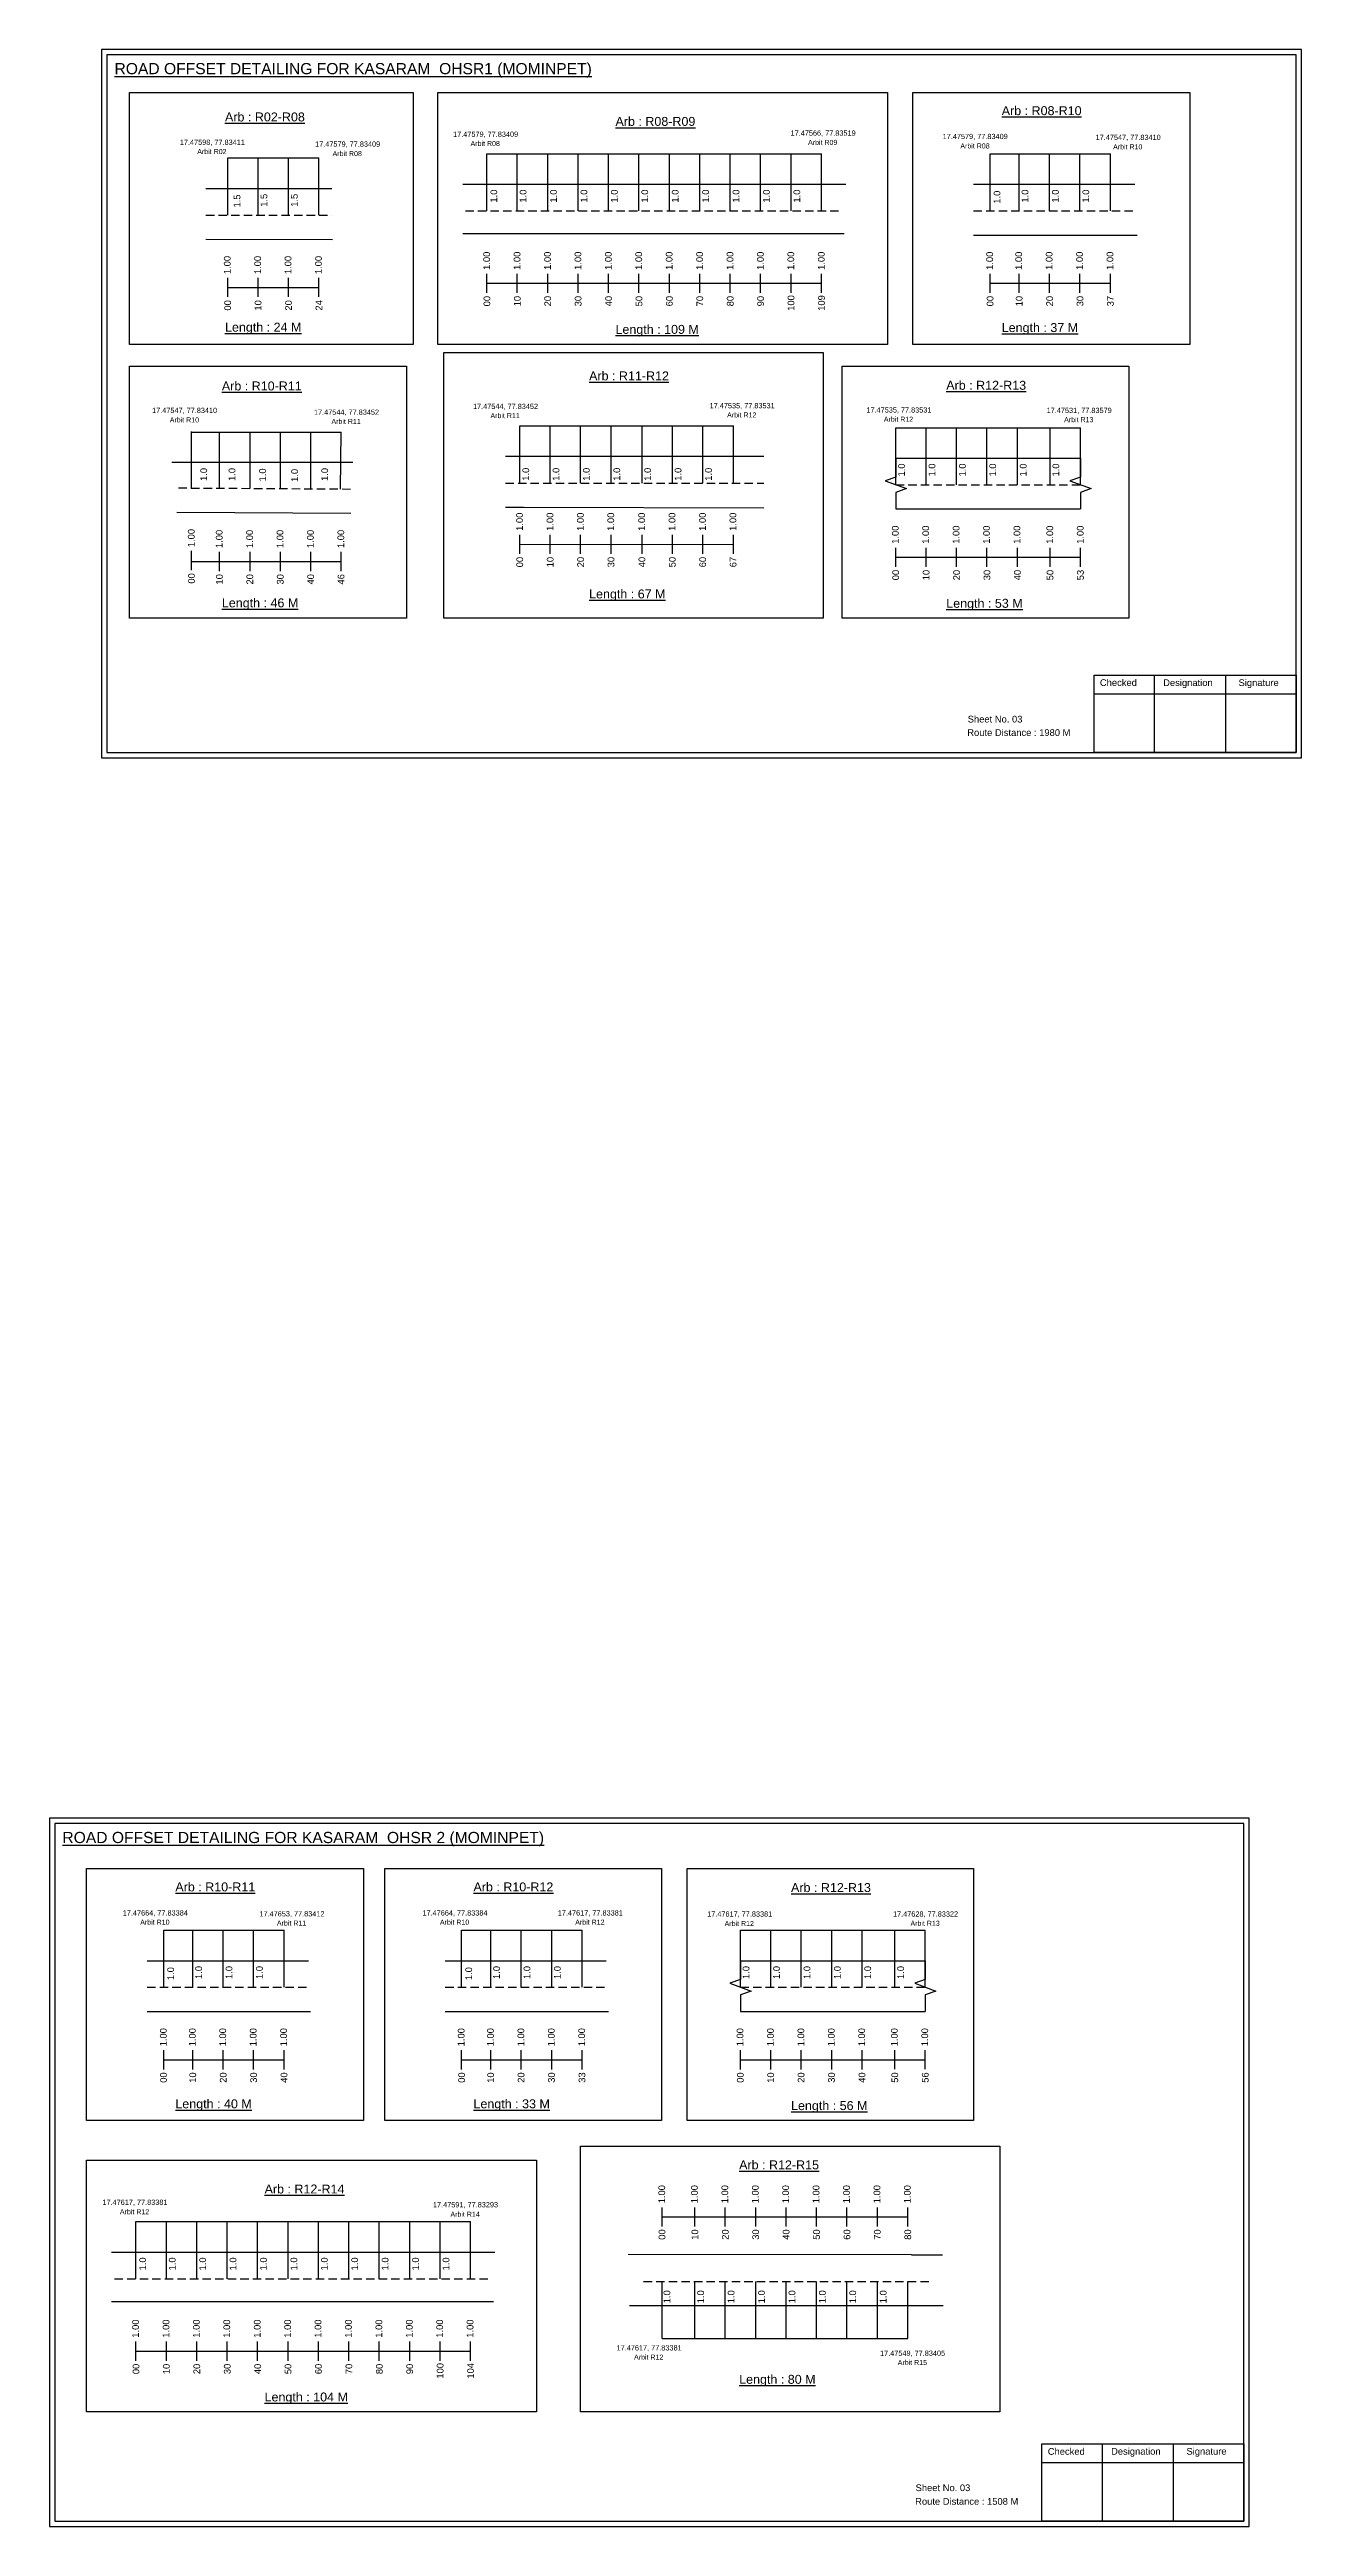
# Model space of a CAD drawing. Header units: inches. Extents: x -117 to 51867, y -12715 to 3423.
# Drawn here: x 47063 to 47623, y -4301 to -3193 of the extents above; entities that cross this region are included whole.
import ezdxf

# ---------------------------------------------------------------- set-up
doc = ezdxf.new("R2010")
doc.units = ezdxf.units.IN
doc.header["$MEASUREMENT"] = 0
doc.linetypes.add('DASHED2', pattern=[0.375, 0.25, -0.125])
doc.layers.add('PDF_Geometry', color=7, linetype='Continuous')
doc.layers.add('PDF_Text', color=5, linetype='Continuous')
doc.styles.add('PDF Arial', font='arial.ttf')
doc.styles.get("Standard").update_dxf_attribs({"font": 'arial.ttf'})

msp = doc.modelspace()

# ---------------------------------------------------------------- linework, layer by layer
at = {"color": 5}
for p, q in [((47143.1, -3241.3), (47183.9, -3241.3)), ((47259, -3239.5), (47408.6, -3239.5)), ((47484, -3239.5), (47537.8, -3239.5)), ((47126.9, -3363.9), (47193.9, -3363.9)), ((47273.7, -3361.2), (47369.2, -3361.2)), ((47441.8, -3362), (47524.5, -3362)), ((47114.5, -4033.8), (47168.3, -4033.8)), ((47247.7, -4033.8), (47301.6, -4033.8)), ((47372.4, -4033.8), (47455, -4033.8)), ((47102.1, -4164.1), (47251.7, -4164.1)), ((47337.4, -4216.5), (47447.2, -4216.5))]:
    msp.add_line(p, q, dxfattribs=at)
for p, q in [((47143.1, -3266.9), (47143.1, -3241.3)), ((47156.7, -3266.9), (47156.7, -3241.3)), ((47170.3, -3266.9), (47170.3, -3241.3)), ((47183.9, -3266.9), (47183.9, -3241.3)), ((47259, -3265), (47259, -3239.5)), ((47272.6, -3265), (47272.6, -3239.5)), ((47286.2, -3265), (47286.2, -3239.5)), ((47299.8, -3265), (47299.8, -3239.5)), ((47313.4, -3265), (47313.4, -3239.5)), ((47327, -3265), (47327, -3239.5)), ((47340.6, -3265), (47340.6, -3239.5)), ((47354.2, -3265), (47354.2, -3239.5)), ((47367.8, -3265), (47367.8, -3239.5)), ((47381.4, -3265), (47381.4, -3239.5)), ((47395, -3265), (47395, -3239.5)), ((47408.6, -3265), (47408.6, -3239.5)), ((47484, -3265), (47484, -3239.5)), ((47497, -3265), (47497, -3239.5)), ((47510.6, -3265), (47510.6, -3239.5)), ((47524.2, -3265), (47524.2, -3239.5)), ((47537.8, -3265), (47537.8, -3239.5)), ((47133.3, -3255), (47189.7, -3255)), ((47248.2, -3253.1), (47419.5, -3253.1)), ((47476.6, -3253.1), (47548.7, -3253.1)), ((47133.3, -3277.7), (47190, -3277.8)), ((47418.8, -3275.3), (47248.2, -3275.3)), ((47476.6, -3275.8), (47549.7, -3275.8)), ((47126.9, -3389.1), (47126.9, -3363.6)), ((47139.5, -3389.1), (47139.5, -3363.9)), ((47153.1, -3389.2), (47153.1, -3363.9)), ((47166.7, -3389.1), (47166.7, -3363.9)), ((47180.3, -3389.4), (47180.3, -3363.9)), ((47193.6, -3389.4), (47193.9, -3363.9)), ((47273.7, -3386.7), (47273.7, -3361.2)), ((47287.3, -3386.7), (47287.3, -3361.2)), ((47300.9, -3386.7), (47300.9, -3361.2)), ((47314.5, -3386.7), (47314.5, -3361.2)), ((47328.4, -3386.7), (47328.4, -3361.2)), ((47342, -3386.7), (47342, -3361.2)), ((47355.6, -3386.7), (47355.6, -3361.2)), ((47369.2, -3386.7), (47369.2, -3361.2)), ((47441.8, -3387.5), (47441.8, -3362)), ((47455.4, -3387.5), (47455.4, -3362)), ((47469, -3387.5), (47469, -3362)), ((47482.6, -3387.5), (47482.6, -3362)), ((47496.2, -3387.5), (47496.2, -3362)), ((47510.9, -3387.5), (47510.9, -3362)), ((47524.5, -3387.5), (47524.5, -3362)), ((47199.1, -3377.5), (47118.2, -3377.5)), ((47382.8, -3374.8), (47267.3, -3374.8)), ((47441.8, -3375.6), (47524.5, -3375.6)), ((47120.4, -3399.7), (47198.1, -3400.2)), ((47267.3, -3397.5), (47275.4, -3397.5)), ((47275.4, -3397.5), (47382.8, -3397.8)), ((47441.8, -3398.3), (47524.5, -3398.3)), ((47114.5, -4059.4), (47114.5, -4033.8)), ((47127.5, -4059.4), (47127.5, -4033.8)), ((47141.1, -4059.4), (47141.1, -4033.8)), ((47154.7, -4059.4), (47154.7, -4033.8)), ((47168.3, -4059.4), (47168.3, -4033.8)), ((47247.7, -4059.4), (47247.7, -4033.8)), ((47260.8, -4059.4), (47260.8, -4033.8)), ((47274.4, -4059.4), (47274.4, -4033.8)), ((47288, -4059.4), (47288, -4033.8)), ((47301.6, -4059.4), (47301.6, -4033.8)), ((47372.4, -4059.4), (47372.4, -4033.8)), ((47386, -4059.4), (47386, -4033.8)), ((47399.6, -4059.4), (47399.6, -4033.8)), ((47413.2, -4059.4), (47413.2, -4033.8)), ((47426.8, -4059.4), (47426.8, -4033.8)), ((47441.4, -4059.3), (47441.4, -4033.8)), ((47455, -4059.3), (47455, -4033.8)), ((47107.1, -4047.5), (47179.2, -4047.5)), ((47240.4, -4047.5), (47312.4, -4047.5)), ((47372.4, -4047.5), (47455, -4047.5)), ((47107.1, -4070.2), (47180.2, -4070.2)), ((47240.4, -4070.2), (47313.4, -4070.2)), ((47372.4, -4070.2), (47455, -4070.2)), ((47102.1, -4189.7), (47102.1, -4164.1)), ((47115.7, -4189.7), (47115.7, -4164.1)), ((47129.3, -4189.7), (47129.3, -4164.1)), ((47142.9, -4189.7), (47142.9, -4164.1)), ((47156.5, -4189.7), (47156.5, -4164.1)), ((47170.1, -4189.7), (47170.1, -4164.1)), ((47183.7, -4189.7), (47183.7, -4164.1)), ((47197.3, -4189.7), (47197.3, -4164.1)), ((47210.9, -4189.7), (47210.9, -4164.1)), ((47224.5, -4189.7), (47224.5, -4164.1)), ((47238.1, -4189.7), (47238.1, -4164.1)), ((47251.7, -4189.7), (47251.7, -4164.1)), ((47091.2, -4177.8), (47262.6, -4177.8)), ((47448.8, -4179), (47322.2, -4178.9)), ((47448.8, -4179), (47462.7, -4179)), ((47337.4, -4216.5), (47337.4, -4190.9)), ((47352, -4216.5), (47352, -4190.9)), ((47365.6, -4216.5), (47365.6, -4190.9)), ((47379.2, -4216.5), (47379.2, -4190.9)), ((47392.8, -4216.5), (47392.8, -4190.9)), ((47406.4, -4216.5), (47406.4, -4190.9)), ((47420, -4216.5), (47420, -4190.9)), ((47433.6, -4216.5), (47433.6, -4190.9)), ((47447.2, -4216.5), (47447.2, -4190.9)), ((47261.9, -4200), (47091.2, -4200)), ((47322.8, -4201.7), (47448.8, -4201.7)), ((47448.8, -4201.7), (47463, -4201.7))]:
    msp.add_line(p, q)
at = {"linetype": 'DASHED2', "ltscale": 15}
for p, q in [((47133.4, -3266.9), (47189.7, -3266.9)), ((47249.4, -3265), (47417, -3265)), ((47476.6, -3265), (47549.2, -3265)), ((47121.1, -3388.9), (47199.4, -3389.4)), ((47267.3, -3386.7), (47382.8, -3386.7)), ((47441.8, -3387.5), (47524.5, -3387.5)), ((47107.1, -4059.4), (47179.7, -4059.4)), ((47240.4, -4059.4), (47312.9, -4059.4)), ((47372.4, -4059.3), (47455, -4059.3)), ((47092.5, -4189.7), (47260.1, -4189.7)), ((47329.1, -4190.9), (47457.8, -4190.9))]:
    msp.add_line(p, q, dxfattribs=at)
at = {"color": 217, "true_color": 0x93278f}
for p, q in [((47143.1, -3303.5), (47143.1, -3295)), ((47143.1, -3299.3), (47183.9, -3299.3)), ((47156.7, -3303.5), (47156.7, -3295)), ((47170.3, -3303.5), (47170.3, -3295)), ((47183.9, -3303.5), (47183.9, -3295)), ((47259, -3301.7), (47259, -3293.2)), ((47259, -3297.4), (47408.6, -3297.4)), ((47272.6, -3301.7), (47272.6, -3293.2)), ((47286.2, -3301.7), (47286.2, -3293.2)), ((47299.8, -3301.7), (47299.8, -3293.2)), ((47313.4, -3301.7), (47313.4, -3293.2)), ((47327, -3301.7), (47327, -3293.2)), ((47340.6, -3301.7), (47340.6, -3293.2)), ((47354.2, -3301.7), (47354.2, -3293.2)), ((47367.8, -3301.7), (47367.8, -3293.2)), ((47381.4, -3301.7), (47381.4, -3293.2)), ((47395, -3301.7), (47395, -3293.2)), ((47408.6, -3301.7), (47408.6, -3293.2)), ((47484, -3301.7), (47484, -3293.2)), ((47484, -3297.4), (47537.8, -3297.4)), ((47497, -3301.7), (47497, -3293.2)), ((47510.6, -3301.7), (47510.6, -3293.2)), ((47524.2, -3301.7), (47524.2, -3293.2)), ((47537.8, -3301.7), (47537.8, -3293.2)), ((47273.7, -3418.4), (47273.7, -3409.9)), ((47287.3, -3418.4), (47287.3, -3409.9)), ((47300.9, -3418.4), (47300.9, -3409.9)), ((47314.5, -3418.4), (47314.5, -3409.9)), ((47328.4, -3418.4), (47328.4, -3409.9)), ((47342, -3418.4), (47342, -3409.9)), ((47355.6, -3418.4), (47355.6, -3409.9)), ((47369.2, -3418.4), (47369.2, -3409.9)), ((47126.9, -3425.7), (47126.9, -3417.1)), ((47126.9, -3421.8), (47193.9, -3421.8)), ((47139.5, -3426.1), (47139.5, -3417.5)), ((47153.1, -3426.1), (47153.1, -3417.5)), ((47166.7, -3426.1), (47166.7, -3417.5)), ((47180.3, -3426.1), (47180.3, -3417.5)), ((47193.9, -3426.1), (47193.9, -3417.5)), ((47273.7, -3414.2), (47369.2, -3414.1)), ((47441.8, -3424.2), (47441.8, -3415.7)), ((47441.8, -3419.9), (47524.5, -3419.9)), ((47455.4, -3424.2), (47455.4, -3415.7)), ((47469, -3424.2), (47469, -3415.7)), ((47482.6, -3424.2), (47482.6, -3415.7)), ((47496.2, -3424.2), (47496.2, -3415.7)), ((47510.9, -3424.2), (47510.9, -3415.7)), ((47524.5, -3424.2), (47524.5, -3415.7)), ((47114.5, -4096.1), (47114.5, -4087.5)), ((47114.5, -4091.8), (47168.3, -4091.8)), ((47127.5, -4096.1), (47127.5, -4087.5)), ((47141.1, -4096.1), (47141.1, -4087.5)), ((47154.7, -4096.1), (47154.7, -4087.5)), ((47168.3, -4096.1), (47168.3, -4087.5)), ((47247.7, -4096.1), (47247.7, -4087.5)), ((47247.7, -4091.8), (47301.6, -4091.8)), ((47260.8, -4096.1), (47260.8, -4087.5)), ((47274.4, -4096.1), (47274.4, -4087.5)), ((47288, -4096.1), (47288, -4087.5)), ((47301.6, -4096.1), (47301.6, -4087.5)), ((47372.4, -4096.1), (47372.4, -4087.5)), ((47372.4, -4091.8), (47455, -4091.8)), ((47386, -4096.1), (47386, -4087.5)), ((47399.6, -4096.1), (47399.6, -4087.5)), ((47413.2, -4096.1), (47413.2, -4087.5)), ((47426.8, -4096.1), (47426.8, -4087.5)), ((47441.4, -4096), (47441.4, -4087.5)), ((47455, -4096), (47455, -4087.5)), ((47337.4, -4166.3), (47337.4, -4157.8)), ((47337.4, -4162), (47447.2, -4162)), ((47352, -4166.3), (47352, -4157.8)), ((47365.6, -4166.3), (47365.6, -4157.8)), ((47379.2, -4166.3), (47379.2, -4157.8)), ((47392.8, -4166.3), (47392.8, -4157.8)), ((47406.4, -4166.3), (47406.4, -4157.8)), ((47420, -4166.3), (47420, -4157.8)), ((47433.6, -4166.3), (47433.6, -4157.8)), ((47447.2, -4166.3), (47447.2, -4157.8)), ((47102.1, -4226.4), (47102.1, -4217.8)), ((47115.7, -4226.4), (47115.7, -4217.8)), ((47129.3, -4226.4), (47129.3, -4217.8)), ((47142.9, -4226.4), (47142.9, -4217.8)), ((47156.5, -4226.4), (47156.5, -4217.8)), ((47170.1, -4226.4), (47170.1, -4217.8)), ((47183.7, -4226.4), (47183.7, -4217.8)), ((47197.3, -4226.4), (47197.3, -4217.8)), ((47210.9, -4226.4), (47210.9, -4217.8)), ((47224.5, -4226.4), (47224.5, -4217.8)), ((47238.1, -4226.4), (47238.1, -4217.8)), ((47251.7, -4226.4), (47251.7, -4217.8)), ((47102.1, -4222.1), (47251.7, -4222.1))]:
    msp.add_line(p, q, dxfattribs=at)
for points in [[(47099.2, -3212), (47226, -3212), (47226, -3324.7), (47099.2, -3324.7)], [(47237, -3212), (47438.2, -3212), (47438.2, -3324.7), (47237, -3324.7)], [(47449.5, -3212), (47573.3, -3212), (47573.3, -3324.7), (47449.5, -3324.7)], [(47239.8, -3328.4), (47409.4, -3328.4), (47409.4, -3447.2), (47239.8, -3447.2)], [(47099.2, -3334.5), (47223, -3334.5), (47223, -3447.2), (47099.2, -3447.2)], [(47417.9, -3334.5), (47546, -3334.5), (47546, -3447.2), (47417.9, -3447.2)], [(47080, -4006.3), (47203.8, -4006.3), (47203.8, -4119), (47080, -4119)], [(47213.3, -4006.3), (47337.1, -4006.3), (47337.1, -4119), (47213.3, -4119)], [(47348.5, -4006.3), (47476.6, -4006.3), (47476.6, -4119), (47348.5, -4119)], [(47300.8, -4130.5), (47488.3, -4130.5), (47488.3, -4249.3), (47300.8, -4249.3)], [(47080, -4136.7), (47281.2, -4136.7), (47281.2, -4249.3), (47080, -4249.3)]]:
    msp.add_lwpolyline(points, close=True)
at = {"linetype": 'Continuous'}
for points in [[(47441.8, -3375.6), (47441.8, -3384.1), (47437.1, -3385.8), (47446.6, -3389.2), (47441.8, -3391), (47441.8, -3398.3)], [(47524.5, -3375.6), (47524.5, -3384.1), (47519.7, -3385.8), (47529.2, -3389.2), (47524.5, -3391), (47524.5, -3398.3)], [(47372.4, -4047.5), (47372.4, -4055.9), (47367.6, -4057.6), (47377.1, -4061.1), (47372.4, -4062.8), (47372.4, -4070.2)], [(47455, -4047.5), (47455, -4055.9), (47450.3, -4057.6), (47459.8, -4061.1), (47455, -4062.8), (47455, -4070.2)]]:
    msp.add_lwpolyline(points, dxfattribs=at)
at = {"layer": 'PDF_Geometry'}
for points in [[(47086.7, -3192.9), (47086.7, -3509.6), (47623.2, -3509.6), (47623.2, -3192.9)], [(47089.1, -3195.2), (47089.1, -3507.2), (47620.8, -3507.2), (47620.8, -3195.2)], [(47063.5, -3983.8), (47063.5, -4300.5), (47599.9, -4300.5), (47599.9, -3983.8)], [(47065.8, -3986.1), (47065.8, -4298.1), (47597.5, -4298.1), (47597.5, -3986.1)]]:
    msp.add_lwpolyline(points, close=True, dxfattribs=at)
at = {"layer": 'PDF_Geometry', "color": 242, "true_color": 0xcc1f26}
for points in [[(47620.8, -3507.2), (47530.5, -3507.2), (47530.5, -3472.6), (47620.8, -3472.6)], [(47597.5, -4298.2), (47507.2, -4298.2), (47507.2, -4263.6), (47597.5, -4263.6)]]:
    msp.add_lwpolyline(points, close=True, dxfattribs=at)
for points in [[(47557.4, -3472.6), (47557.4, -3507.2)], [(47589.2, -3472.6), (47589.2, -3507.2)], [(47530.5, -3481), (47620.8, -3481)], [(47534.1, -4263.6), (47534.1, -4298.2)], [(47565.9, -4263.6), (47565.9, -4298.2)], [(47507.2, -4271.9), (47597.5, -4271.9)]]:
    msp.add_lwpolyline(points, dxfattribs=at)

# ---------------------------------------------------------------- texts
at = {"color": 242, "true_color": 0xcd2027}
for s, height, p in [('%%UROAD OFFSET DETAILING FOR KASARAM  OHSR1 (MOMINPET)', 5, (47092.5, -3203.9)), ('%%UArb : R02-R08', 4, (47141.9, -3225)), ('%%UArb : R08-R09', 4, (47316.5, -3227)), ('%%UArb : R08-R10', 4, (47489.2, -3222.2)), ('%%ULength : 24 M', 4, (47141.9, -3319)), ('%%ULength : 109 M', 4, (47316.5, -3320)), ('%%ULength : 37 M', 4, (47489.2, -3319.2)), ('%%UArb : R10-R11', 4, (47140.5, -3345.3)), ('%%UArb : R11-R12', 4, (47304.7, -3340.8)), ('%%UArb : R12-R13', 4, (47464.4, -3345)), ('%%ULength : 46 M', 4, (47140.5, -3442.3)), ('%%ULength : 67 M', 4, (47304.7, -3438.3)), ('%%ULength : 53 M', 4, (47464.4, -3442.5)), ('%%UROAD OFFSET DETAILING FOR KASARAM  OHSR 2 (MOMINPET)', 5, (47069.2, -3994.9)), ('%%UArb : R10-R11', 4, (47119.7, -4016.5)), ('%%UArb : R10-R12', 4, (47253, -4016.5)), ('%%UArb : R12-R13', 4, (47395, -4016.8)), ('%%ULength : 40 M', 4, (47119.7, -4113.5)), ('%%ULength : 33 M', 4, (47253, -4113.5)), ('%%ULength : 56 M', 4, (47395, -4114.3)), ('%%UArb : R12-R15', 4, (47371.8, -4140.8)), ('%%UArb : R12-R14', 4, (47159.6, -4151.6)), ('%%ULength : 104 M', 4, (47159.6, -4244.6)), ('%%ULength : 80 M', 4, (47371.8, -4236.7))]:
    msp.add_text(s, height=height, dxfattribs=at).set_placement(p)
at = {"color": 5}
for s, height, p in [('17.47598, 77.83411', 2.34, (47121.7, -3235.5)), ('17.47579, 77.83409', 2.34, (47182.2, -3236.3)), ('17.47579, 77.83409', 2.34, (47243.9, -3231.9)), ('Arbit R08', 2.25, (47251.7, -3236)), ('17.47566, 77.83519', 2.34, (47394.8, -3231.4)), ('Arbit R09', 2.25, (47402.6, -3235.5)), ('17.47579, 77.83409', 2.34, (47462.8, -3232.9)), ('17.47547, 77.83410', 2.34, (47531.2, -3233.3)), ('Arbit R02', 2.25, (47129.5, -3239.6)), ('Arbit R08', 2.25, (47190, -3240.5)), ('Arbit R08', 2.25, (47470.7, -3237.1)), ('Arbit R10', 2.25, (47539, -3237.5)), ('17.47547, 77.83410', 2.34, (47109.3, -3355.4)), ('17.47544, 77.83452', 2.34, (47181.7, -3356.2)), ('17.47544, 77.83452', 2.34, (47252.8, -3353.6)), ('Arbit R11', 2.25, (47260.6, -3357.7)), ('17.47535, 77.83531', 2.34, (47358.6, -3353.3)), ('Arbit R12', 2.25, (47366.4, -3357.4)), ('17.47535, 77.83531', 2.34, (47428.7, -3355.2)), ('17.47531, 77.83579', 2.34, (47509.3, -3355.4)), ('Arbit R10', 2.25, (47117.2, -3359.6)), ('Arbit R11', 2.25, (47189.5, -3360.3)), ('Arbit R12', 2.25, (47436.5, -3359.3)), ('Arbit R13', 2.25, (47517.1, -3359.5)), ('17.47664, 77.83384', 2.34, (47096.2, -4027.3)), ('Arbit R10', 2.25, (47104, -4031.4)), ('17.47653, 77.83412', 2.34, (47157.3, -4027.7)), ('Arbit R11', 2.25, (47165.1, -4031.8)), ('17.47664, 77.83384', 2.34, (47230.2, -4027.3)), ('Arbit R10', 2.25, (47238, -4031.4)), ('17.47617, 77.83381', 2.34, (47290.7, -4027.3)), ('Arbit R12', 2.25, (47298.5, -4031.4)), ('17.47617, 77.83381', 2.34, (47357.5, -4027.8)), ('Arbit R12', 2.25, (47365.3, -4032)), ('17.47628, 77.83322', 2.34, (47440.6, -4027.8)), ('Arbit R13', 2.25, (47448.4, -4031.9)), ('17.47617, 77.83381', 2.34, (47087.1, -4156.7)), ('Arbit R12', 2.25, (47094.9, -4160.9)), ('17.47591, 77.83293', 2.34, (47234.9, -4157.8)), ('Arbit R14', 2.25, (47242.7, -4162)), ('17.47617, 77.83381', 2.34, (47317, -4221.8)), ('Arbit R12', 2.25, (47324.8, -4225.9)), ('17.47549, 77.83405', 2.34, (47434.8, -4224.2)), ('Arbit R15', 2.25, (47442.7, -4228.3))]:
    msp.add_text(s, height=height, dxfattribs=at).set_placement(p)
for s, p in [('1.0', (47263.6, -3261.3)), ('1.0', (47276.7, -3261.3)), ('1.0', (47290.3, -3261.3)), ('1.0', (47303.9, -3261.3)), ('1.0', (47317.5, -3261.3)), ('1.0', (47331.1, -3261.3)), ('1.0', (47344.7, -3261.3)), ('1.0', (47358.3, -3261.3)), ('1.0', (47371.9, -3261.3)), ('1.0', (47385.5, -3261.3)), ('1.0', (47399.1, -3261.3)), ('1.0', (47488.6, -3261.8)), ('1.0', (47501.1, -3261.3)), ('1.0', (47514.7, -3261.3)), ('1.0', (47528.3, -3261.3)), ('1.5', (47148.8, -3263.5)), ('1.5', (47160.8, -3263.2)), ('1.5', (47174.4, -3263.2)), ('1.0', (47445.9, -3383.8)), ('1.0', (47459.5, -3383.8)), ('1.0', (47473.1, -3383.8)), ('1.0', (47486.7, -3383.8)), ('1.0', (47500.3, -3383.8)), ('1.0', (47514.9, -3383.8)), ('1.0', (47133.9, -3385.8)), ('1.0', (47146.5, -3385.8)), ('1.0', (47160.2, -3386)), ('1.0', (47174.5, -3386.2)), ('1.0', (47188, -3385.8)), ('1.0', (47277.9, -3385.7)), ('1.0', (47291.4, -3385.7)), ('1.0', (47305, -3385.7)), ('1.0', (47318.6, -3385.7)), ('1.0', (47332.4, -3385.7)), ('1.0', (47346, -3385.7)), ('1.0', (47359.6, -3385.7)), ('1.0', (47119.1, -4056.2)), ('1.0', (47131.6, -4055.7)), ('1.0', (47145.2, -4055.7)), ('1.0', (47158.8, -4055.7)), ('1.0', (47252.4, -4056.2)), ('1.0', (47264.8, -4055.7)), ('1.0', (47278.4, -4055.7)), ('1.0', (47292, -4055.7)), ('1.0', (47376.4, -4055.7)), ('1.0', (47390, -4055.7)), ('1.0', (47403.6, -4055.7)), ('1.0', (47417.2, -4055.7)), ('1.0', (47430.8, -4055.7)), ('1.0', (47445.5, -4055.7)), ('1.0', (47106.6, -4186)), ('1.0', (47119.8, -4186)), ('1.0', (47133.4, -4186)), ('1.0', (47147, -4186)), ('1.0', (47160.6, -4186)), ('1.0', (47174.2, -4186)), ('1.0', (47187.8, -4186)), ('1.0', (47201.4, -4186)), ('1.0', (47215, -4186)), ('1.0', (47228.6, -4186)), ('1.0', (47242.2, -4186)), ('1.0', (47341, -4200.7)), ('1.0', (47356.1, -4200.7)), ('1.0', (47369.7, -4200.7)), ('1.0', (47383.3, -4200.7)), ('1.0', (47396.9, -4200.7)), ('1.0', (47410.5, -4200.7)), ('1.0', (47424.1, -4200.7)), ('1.0', (47437.7, -4200.7))]:
    msp.add_text(s, height=3, rotation=90).set_placement(p)
at = {"color": 217, "true_color": 0x93278f}
for s, p in [('1.00', (47144.4, -3293.3)), ('1.00', (47158, -3293.3)), ('1.00', (47171.6, -3293.3)), ('1.00', (47185.2, -3293.3)), ('1.00', (47260.4, -3291.4)), ('1.00', (47274, -3291.4)), ('1.00', (47287.6, -3291.4)), ('1.00', (47301.2, -3291.4)), ('1.00', (47314.8, -3291.4)), ('1.00', (47328.4, -3291.4)), ('1.00', (47342, -3291.4)), ('1.00', (47355.6, -3291.4)), ('1.00', (47369.2, -3291.4)), ('1.00', (47382.8, -3291.4)), ('1.00', (47396.4, -3291.4)), ('1.00', (47410, -3291.4)), ('1.00', (47485.3, -3291.4)), ('1.00', (47498.3, -3291.4)), ('1.00', (47511.9, -3291.4)), ('1.00', (47525.5, -3291.4)), ('1.00', (47539.1, -3291.4)), ('00', (47144.6, -3309.6)), ('10', (47158.2, -3309.6)), ('20', (47171.8, -3309.6)), ('24', (47185.4, -3309.6)), ('00', (47260.5, -3307.7)), ('10', (47274.1, -3307.7)), ('20', (47287.7, -3307.7)), ('30', (47301.3, -3307.7)), ('40', (47314.9, -3307.7)), ('50', (47328.5, -3307.7)), ('60', (47342.1, -3307.7)), ('70', (47355.7, -3307.7)), ('80', (47369.3, -3307.7)), ('90', (47382.9, -3307.7)), ('100', (47396.5, -3309.7)), ('109', (47410.1, -3309.7)), ('00', (47485.5, -3307.7)), ('10', (47498.5, -3307.7)), ('20', (47512.1, -3307.7)), ('30', (47525.7, -3307.7)), ('37', (47539.3, -3307.7)), ('1.00', (47275.1, -3408.1)), ('1.00', (47288.7, -3408.1)), ('1.00', (47302.3, -3408.1)), ('1.00', (47315.9, -3408.1)), ('1.00', (47329.7, -3408.1)), ('1.00', (47343.3, -3408.1)), ('1.00', (47356.9, -3408.1)), ('1.00', (47370.5, -3408.1)), ('1.00', (47128.3, -3415.4)), ('1.00', (47140.8, -3415.8)), ('1.00', (47154.4, -3415.8)), ('1.00', (47168, -3415.8)), ('1.00', (47181.6, -3415.8)), ('1.00', (47195.2, -3415.8)), ('1.00', (47443.1, -3413.9)), ('1.00', (47456.7, -3413.9)), ('1.00', (47470.3, -3413.9)), ('1.00', (47483.9, -3413.9)), ('1.00', (47497.5, -3413.9)), ('1.00', (47512.2, -3413.9)), ('1.00', (47525.8, -3413.9)), ('00', (47275.2, -3424.4)), ('10', (47288.8, -3424.4)), ('20', (47302.4, -3424.4)), ('30', (47316, -3424.4)), ('40', (47329.8, -3424.4)), ('50', (47343.4, -3424.4)), ('60', (47357, -3424.4)), ('67', (47370.6, -3424.4)), ('00', (47128.4, -3431.7)), ('10', (47140.9, -3432.1)), ('20', (47154.5, -3432.1)), ('30', (47168.1, -3432.1)), ('40', (47181.7, -3432.1)), ('46', (47195.3, -3432.1)), ('00', (47443.3, -3430.2)), ('10', (47456.9, -3430.2)), ('20', (47470.5, -3430.2)), ('30', (47484.1, -3430.2)), ('40', (47497.7, -3430.2)), ('50', (47512.3, -3430.2)), ('53', (47525.9, -3430.2)), ('1.00', (47115.8, -4085.8)), ('1.00', (47128.8, -4085.8)), ('1.00', (47142.4, -4085.8)), ('1.00', (47156, -4085.8)), ('1.00', (47169.6, -4085.8)), ('1.00', (47249, -4085.8)), ('1.00', (47262.1, -4085.8)), ('1.00', (47275.7, -4085.8)), ('1.00', (47289.3, -4085.8)), ('1.00', (47302.9, -4085.8)), ('1.00', (47373.7, -4085.8)), ('1.00', (47387.3, -4085.8)), ('1.00', (47400.9, -4085.8)), ('1.00', (47414.5, -4085.8)), ('1.00', (47428.1, -4085.8)), ('1.00', (47442.7, -4085.8)), ('1.00', (47456.3, -4085.8)), ('00', (47115.9, -4102.1)), ('10', (47129, -4102.1)), ('20', (47142.6, -4102.1)), ('30', (47156.2, -4102.1)), ('40', (47169.8, -4102.1)), ('00', (47249.2, -4102.1)), ('10', (47262.2, -4102.1)), ('20', (47275.8, -4102.1)), ('30', (47289.4, -4102.1)), ('33', (47303, -4102.1)), ('00', (47373.8, -4102.1)), ('10', (47387.4, -4102.1)), ('20', (47401, -4102.1)), ('30', (47414.6, -4102.1)), ('40', (47428.2, -4102.1)), ('50', (47442.9, -4102.1)), ('56', (47456.5, -4102.1)), ('1.00', (47338.7, -4156)), ('1.00', (47353.3, -4156)), ('1.00', (47366.9, -4156)), ('1.00', (47380.5, -4156)), ('1.00', (47394.1, -4156)), ('1.00', (47407.7, -4156)), ('1.00', (47421.3, -4156)), ('1.00', (47434.9, -4156)), ('1.00', (47448.5, -4156)), ('00', (47338.8, -4172.3)), ('10', (47353.5, -4172.3)), ('20', (47367.1, -4172.3)), ('30', (47380.7, -4172.3)), ('40', (47394.3, -4172.3)), ('50', (47407.9, -4172.3)), ('60', (47421.5, -4172.3)), ('70', (47435.1, -4172.3)), ('80', (47448.7, -4172.3)), ('1.00', (47103.4, -4216.1)), ('1.00', (47117, -4216.1)), ('1.00', (47130.6, -4216.1)), ('1.00', (47144.2, -4216.1)), ('1.00', (47157.8, -4216.1)), ('1.00', (47171.4, -4216.1)), ('1.00', (47185, -4216.1)), ('1.00', (47198.6, -4216.1)), ('1.00', (47212.2, -4216.1)), ('1.00', (47225.8, -4216.1)), ('1.00', (47239.4, -4216.1)), ('1.00', (47253, -4216.1)), ('00', (47103.6, -4232.4)), ('10', (47117.2, -4232.4)), ('20', (47130.8, -4232.4)), ('30', (47144.4, -4232.4)), ('40', (47158, -4232.4)), ('50', (47171.6, -4232.4)), ('60', (47185.2, -4232.4)), ('70', (47198.8, -4232.4)), ('80', (47212.4, -4232.4)), ('90', (47226, -4232.4)), ('100', (47239.6, -4234.4)), ('104', (47253.2, -4234.4))]:
    msp.add_text(s, height=3, rotation=90, dxfattribs=at).set_placement(p)
for s, p in [('Route Distance : 1980 M', (47473.8, -3499.8)), ('Sheet No. 03', (47474, -3493.8)), ('Sheet No. 03', (47450.7, -4284.7)), ('Route Distance : 1508 M', (47450.5, -4290.8))]:
    msp.add_text(s, height=3).set_placement(p)
at = {"layer": 'PDF_Text', "color": 7, "attachment_point": 7, "style": 'PDF Arial'}
for s, insert, char_height in [('Checked', (47533.1, -3477.5), 3), ('Designation', (47561.4, -3478.4), 3.001), ('Signature', (47595.1, -3478.4), 3), ('Checked', (47509.8, -4268.5), 3), ('Designation', (47538.1, -4269.3), 3.001), ('Signature', (47571.8, -4269.3), 3)]:
    msp.add_mtext(s, dxfattribs=dict(at, insert=insert, char_height=char_height))

doc.saveas('drawing.dxf')
